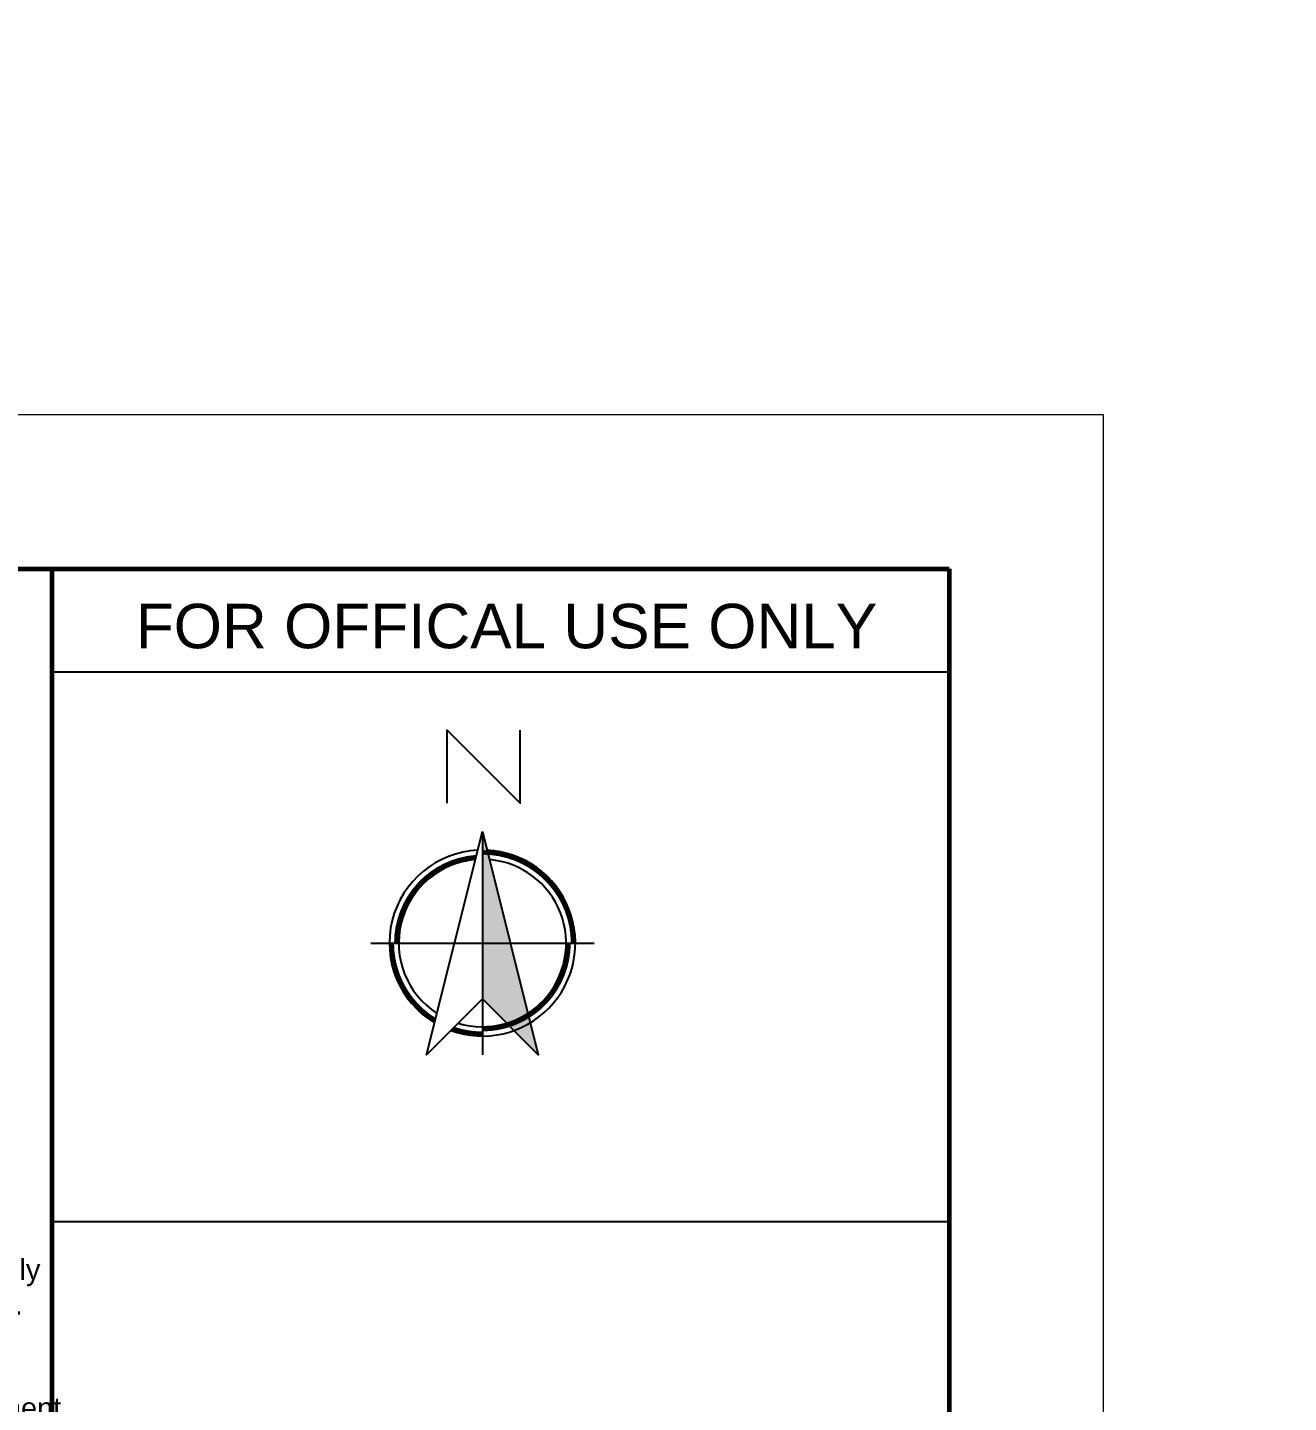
# Model space of a CAD drawing. Header units: inches. Extents: x -12071822 to 12321209, y -1222525 to 1319227.
# Drawn here: x 130898.4 to 131324.1, y 49965.7 to 50429.9 of the extents above; entities that cross this region are included whole.
import ezdxf

# ---------------------------------------------------------------- set-up
doc = ezdxf.new("R2010")
doc.units = ezdxf.units.IN
doc.header["$MEASUREMENT"] = 0
for name, color, linetype, lineweight in [('BORDER', 7, 'Continuous', 60), ('texts', 152, 'Continuous', 35), ('WALL', 1, 'Continuous', 30), ('Window', 3, 'Continuous', 0), ('Windows', 151, 'Continuous', 15)]:
    doc.layers.add(name, color=color, linetype=linetype, lineweight=lineweight)
doc.styles.add('Labels', font='arial.ttf', dxfattribs={"height": 8})
doc.styles.get("Standard").update_dxf_attribs({"font": 'arial.ttf'})

# ---------------------------------------------------------------- blocks, each defined once
blk = doc.blocks.new('FGDF')
at = {"layer": 'texts', "color": 254, "ltscale": 0.1, "insert": (98512.47, -9852.92), "char_height": 7, "attachment_point": 4, "style": 'Labels'}
blk.add_mtext('\\A1;Note:\\P\\pi-9,l9,t9;- Lap splices shall be provided only \\P\\pi0,l0,tz;   in the middle half of the column.\\P\\pi-9,l9,t9;- Only 50% of the column re-bars \\P   shall be lapped at a section.\\P- At Lap splices, shear reinforcement\\P  shall be provided at close interval.', dxfattribs=at)

msp = doc.modelspace()

# ---------------------------------------------------------------- linework, layer by layer
for p, q in [((131051.93, 50158.5), (131051.93, 50083.14)), ((131014.25, 50120.82), (131089.61, 50120.82))]:
    msp.add_line(p, q)
msp.add_lwpolyline([(131040.09, 50168.09), (131040.09, 50192.72), (131064.72, 50168.09), (131064.72, 50192.72)])
msp.add_lwpolyline([(131051.93, 50158.5), (131070.77, 50083.14), (131051.93, 50101.98), (131033.09, 50083.14)], close=True)
at = {"const_width": 1.57}
for points in [[(131082.55, 50120.82, 0.414214), (131051.93, 50151.44, 1)], [(131049.75, 50149.79, 0.392385), (131022.89, 50120.82, 1)], [(131035.98, 50094.69, -0.261393), (131021.32, 50120.82, -1)], [(131080.98, 50120.82, -0.414214), (131051.93, 50091.78, -1)], [(131051.93, 50090.21, -0.083997), (131041.86, 50091.91, -1)]]:
    msp.add_lwpolyline(points, format="xyb", dxfattribs=at)
for radius, start, end in [(31.4, 92.8842, 239.0434), (31.4, 250.1041, 87.1158), (28.26, 94.8313, 237.0962), (28.26, 253.1255, 85.1687)]:
    msp.add_arc((131051.93, 50120.82), radius, start, end)
msp.add_solid([(131051.93, 50158.5), (131070.77, 50083.14), (131051.93, 50101.98)])
at = {"layer": 'BORDER'}
msp.add_line((130906.68, 48158.34), (130906.68, 50247.19), dxfattribs=at)
at = {"layer": 'BORDER', "lineweight": 25}
for p, q in [((131209.5, 50212.26), (130906.68, 50212.26)), ((131209.5, 50026.78), (130906.68, 50026.78))]:
    msp.add_line(p, q, dxfattribs=at)
at = {"layer": 'BORDER'}
msp.add_lwpolyline([(131209.5, 50247.19), (131209.5, 48156.34), (128146.66, 48156.34), (128146.66, 50247.19)], close=True, dxfattribs=at)
at = {"layer": 'Window'}
msp.add_lwpolyline([(131261.5, 50299.19), (131261.5, 48104.34), (128094.66, 48104.34), (128094.66, 50299.19)], close=True, dxfattribs=at)
at = {"layer": 'Windows'}
msp.add_circle((127888.68, 49173.51), 6257.09, dxfattribs=at)

# ---------------------------------------------------------------- block references
at = {"color": 5, "lineweight": 35}
msp.add_blockref('FGDF', (32238.05, 59839.12), dxfattribs=at)

# ---------------------------------------------------------------- texts
at = {"layer": 'WALL', "insert": (130934.92, 50235.33), "char_height": 15, "width": 1120.7402, "attachment_point": 1}
msp.add_mtext('FOR OFFICAL USE ONLY', dxfattribs=at)

doc.saveas('drawing.dxf')
